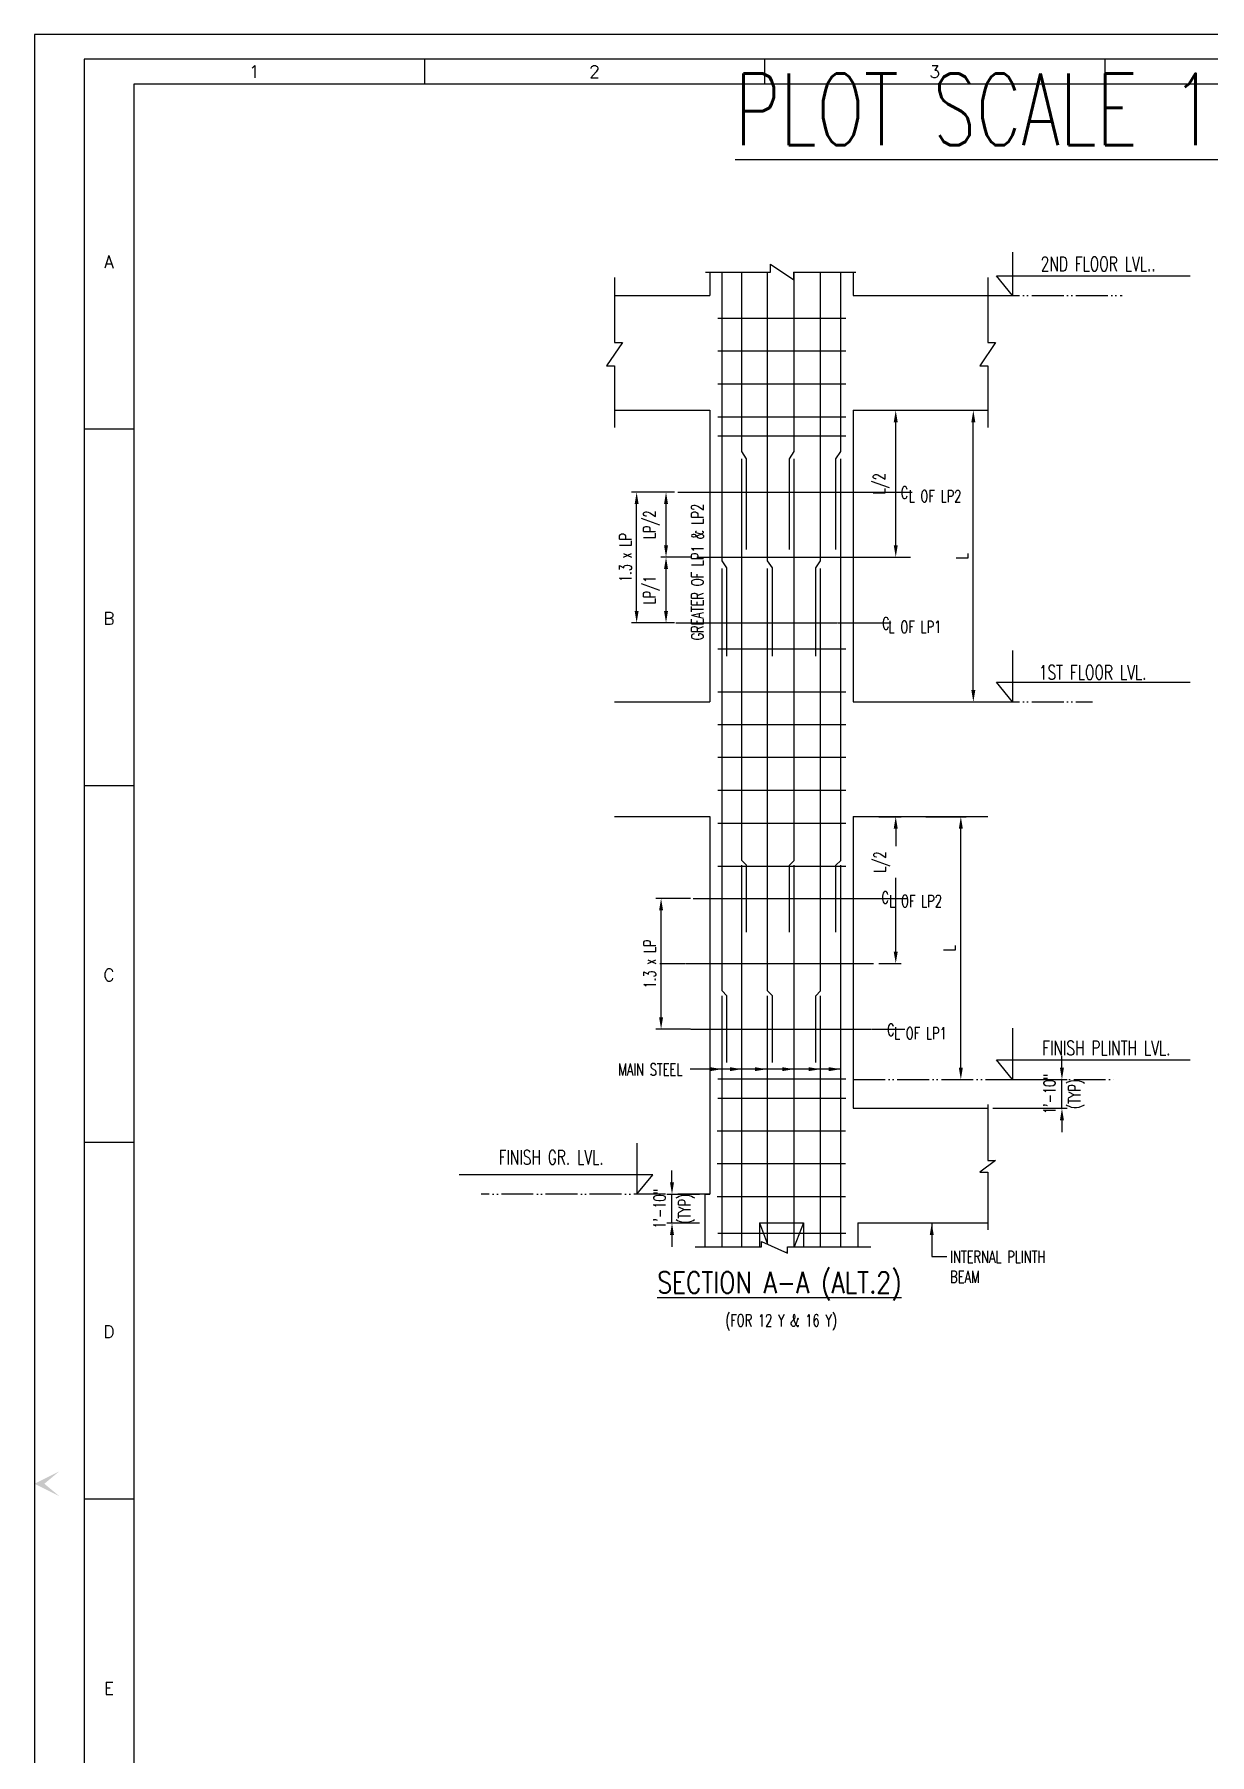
# Model space of a CAD drawing. Header units: inches. Extents: x 61991 to 161106, y 29687 to 64402.
# Drawn here: x 75201 to 76086, y 36951 to 38246 of the extents above; entities that cross this region are included whole.
import ezdxf
from ezdxf.enums import TextEntityAlignment as Align

# ---------------------------------------------------------------- set-up
doc = ezdxf.new("R2010")
doc.units = ezdxf.units.IN
doc.header["$MEASUREMENT"] = 0
doc.header["$PDMODE"] = 2
for name, pattern in [('ACAD_ISO05W100', [33, 24, -3, 0, -3, 0, -3]), ('CENTER', [2, 1.25, -0.25, 0.25, -0.25]), ('HIDDEN', [0.375, 0.25, -0.125])]:
    doc.linetypes.add(name, pattern=pattern)
for name, color, linetype in [('CENTER LINE', 8, 'CENTER'), ('dim', 5, 'Continuous'), ('LEVEL SECTION', 3, 'Continuous'), ('LINE CUT', 8, 'Continuous'), ('PNA', 8, 'Continuous'), ('R.C.C. BEAM INNER', 4, 'HIDDEN'), ('R.C.C. BEAM OUTTER', 4, 'Continuous'), ('R.C.C.COLUMN', 1, 'Continuous'), ('reinforcement', 6, 'Continuous'), ('REINFORCEMENT LINKS', 2, 'Continuous'), ('TEXT NORMAL', 4, 'Continuous'), ('title', 6, 'Continuous')]:
    doc.layers.add(name, color=color, linetype=linetype)
doc.styles.add('ROMANS', font='R.SHX', dxfattribs={"width": 0.7})
doc.dimstyles.new('DIM96', dxfattribs={"dimscale": 0, "dimtxt": 9, "dimasz": 9, "dimexe": 4, "dimexo": 4, "dimgap": 4, "dimtad": 1, "dimdec": 0, "dimzin": 1, "dimdsep": 46, "dimlunit": 4, "dimtxsty": 'ROMANS', "dimcen": 0, "dimclrd": 5, "dimclre": 5, "dimclrt": 4, "dimadec": 0, "dimazin": 0, "dimtfac": 1, "dimtdec": 0, "dimtix": 1, "dimtmove": 2, "dimatfit": 3, "dimfxl": 0, "dimfrac": 1, "dimtzin": 0, "dimlwd": -1, "dimlwe": -1, "dimarcsym": 0})

# ---------------------------------------------------------------- blocks, each defined once
blk = doc.blocks.new('*D317')
at = {"layer": 'Defpoints', "color": 0}
for p in [(75673, 37595.2), (75699.1, 37595.2), (75699.1, 37496.8)]:
    blk.add_point(p, dxfattribs=at)
at = {"layer": 'dim', "color": 5}
for p, q in [((75695.1, 37595.2), (75669, 37595.2)), ((75673, 37505.8), (75673, 37586.2)), ((75695.1, 37496.8), (75669, 37496.8))]:
    blk.add_line(p, q, dxfattribs=at)
for points in [[(75671.5, 37586.2), (75674.5, 37586.2), (75673, 37595.2)], [(75671.5, 37505.8), (75674.5, 37505.8), (75673, 37496.8)]]:
    blk.add_solid(points, dxfattribs=at)
at = {"layer": 'dim', "color": 4, "insert": (75664.5, 37546), "char_height": 9, "attachment_point": 5, "rotation": 90, "style": 'ROMANS'}
blk.add_mtext('1.3 x LP', dxfattribs=at)
blk = doc.blocks.new('*D318')
at = {"layer": 'Defpoints', "color": 0}
for p in [(75654.6, 37901.2), (75687.2, 37901.2), (75687.2, 37802.8)]:
    blk.add_point(p, dxfattribs=at)
at = {"layer": 'dim', "color": 5}
for p, q in [((75683.2, 37901.2), (75650.6, 37901.2)), ((75654.6, 37811.8), (75654.6, 37892.2)), ((75683.2, 37802.8), (75650.6, 37802.8))]:
    blk.add_line(p, q, dxfattribs=at)
for points in [[(75653.1, 37892.2), (75656.1, 37892.2), (75654.6, 37901.2)], [(75653.1, 37811.8), (75656.1, 37811.8), (75654.6, 37802.8)]]:
    blk.add_solid(points, dxfattribs=at)
at = {"layer": 'dim', "color": 4, "insert": (75646.1, 37852), "char_height": 9, "attachment_point": 5, "rotation": 90, "style": 'ROMANS'}
blk.add_mtext('1.3 x LP', dxfattribs=at)
blk = doc.blocks.new('*D319')
at = {"layer": 'Defpoints', "color": 0}
for p in [(75898.6, 37962.8), (75908, 37962.8), (75898.6, 37743.2)]:
    blk.add_point(p, dxfattribs=at)
at = {"layer": 'dim', "color": 5}
for p, q in [((75902.6, 37962.8), (75912, 37962.8)), ((75908, 37752.2), (75908, 37953.8)), ((75902.6, 37743.2), (75912, 37743.2))]:
    blk.add_line(p, q, dxfattribs=at)
for points in [[(75906.5, 37953.8), (75909.5, 37953.8), (75908, 37962.8)], [(75906.5, 37752.2), (75909.5, 37752.2), (75908, 37743.2)]]:
    blk.add_solid(points, dxfattribs=at)
at = {"layer": 'dim', "color": 4, "insert": (75899.5, 37853), "char_height": 9, "attachment_point": 5, "rotation": 90, "style": 'ROMANS'}
blk.add_mtext('L', dxfattribs=at)
blk = doc.blocks.new('*D320')
at = {"layer": 'Defpoints', "color": 0}
for p in [(75832.9, 37962.8), (75849.6, 37962.8), (75832.9, 37852.2)]:
    blk.add_point(p, dxfattribs=at)
at = {"layer": 'dim', "color": 5}
for p, q in [((75836.9, 37962.8), (75853.6, 37962.8)), ((75849.6, 37861.2), (75849.6, 37953.8)), ((75836.9, 37852.2), (75853.6, 37852.2))]:
    blk.add_line(p, q, dxfattribs=at)
for points in [[(75848.1, 37953.8), (75851.1, 37953.8), (75849.6, 37962.8)], [(75848.1, 37861.2), (75851.1, 37861.2), (75849.6, 37852.2)]]:
    blk.add_solid(points, dxfattribs=at)
at = {"layer": 'dim', "color": 4, "insert": (75838.7, 37907.5), "char_height": 9, "attachment_point": 5, "rotation": 90, "style": 'ROMANS'}
blk.add_mtext('L/2', dxfattribs=at)
blk = doc.blocks.new('*D321')
at = {"layer": 'Defpoints', "color": 0}
for p in [(75832.9, 37656.8), (75849.6, 37656.8), (75832.9, 37546.2)]:
    blk.add_point(p, dxfattribs=at)
at = {"layer": 'dim', "color": 5}
for p, q in [((75836.9, 37656.8), (75853.6, 37656.8)), ((75849.6, 37647.8), (75849.6, 37634.6)), ((75849.6, 37555.2), (75849.6, 37610.7)), ((75836.9, 37546.2), (75853.6, 37546.2))]:
    blk.add_line(p, q, dxfattribs=at)
for points in [[(75848.1, 37647.8), (75851.1, 37647.8), (75849.6, 37656.8)], [(75848.1, 37555.2), (75851.1, 37555.2), (75849.6, 37546.2)]]:
    blk.add_solid(points, dxfattribs=at)
at = {"layer": 'dim', "color": 4, "insert": (75839.1, 37622.7), "char_height": 9, "attachment_point": 5, "rotation": 90, "style": 'ROMANS'}
blk.add_mtext('L/2', dxfattribs=at)
blk = doc.blocks.new('*D322')
at = {"layer": 'Defpoints', "color": 0}
for p in [(75868.2, 37656.8), (75898.6, 37656.8), (75898.6, 37458.8)]:
    blk.add_point(p, dxfattribs=at)
at = {"layer": 'dim', "color": 5}
for p, q in [((75872.2, 37656.8), (75902.6, 37656.8)), ((75898.6, 37467.8), (75898.6, 37647.8))]:
    blk.add_line(p, q, dxfattribs=at)
for points in [[(75897.1, 37647.8), (75900.1, 37647.8), (75898.6, 37656.8)], [(75897.1, 37467.8), (75900.1, 37467.8), (75898.6, 37458.8)]]:
    blk.add_solid(points, dxfattribs=at)
at = {"layer": 'dim', "color": 4, "insert": (75890.1, 37557.8), "char_height": 9, "attachment_point": 5, "rotation": 90, "style": 'ROMANS'}
blk.add_mtext('L', dxfattribs=at)
blk = doc.blocks.new('*D323')
at = {"layer": 'Defpoints', "color": 0}
for p in [(75676.7, 37852.2), (75699.9, 37852.2), (75685.1, 37802.8)]:
    blk.add_point(p, dxfattribs=at)
at = {"layer": 'dim', "color": 5}
for p, q in [((75695.9, 37852.2), (75672.7, 37852.2)), ((75676.7, 37811.8), (75676.7, 37843.2)), ((75681.1, 37802.8), (75672.7, 37802.8))]:
    blk.add_line(p, q, dxfattribs=at)
for points in [[(75675.2, 37843.2), (75678.2, 37843.2), (75676.7, 37852.2)], [(75675.2, 37811.8), (75678.2, 37811.8), (75676.7, 37802.8)]]:
    blk.add_solid(points, dxfattribs=at)
at = {"layer": 'dim', "color": 4, "insert": (75665.8, 37827.5), "char_height": 9, "attachment_point": 5, "rotation": 90, "style": 'ROMANS'}
blk.add_mtext('LP/1', dxfattribs=at)
blk = doc.blocks.new('*D324')
at = {"layer": 'Defpoints', "color": 0}
for p in [(75676.7, 37901.2), (75676.7, 37901.2), (75699.9, 37852.2)]:
    blk.add_point(p, dxfattribs=at)
at = {"layer": 'dim', "color": 5}
for p, q in [((75676.7, 37861.2), (75676.7, 37892.2)), ((75695.9, 37852.2), (75672.7, 37852.2))]:
    blk.add_line(p, q, dxfattribs=at)
for points in [[(75675.2, 37892.2), (75678.2, 37892.2), (75676.7, 37901.2)], [(75675.2, 37861.2), (75678.2, 37861.2), (75676.7, 37852.2)]]:
    blk.add_solid(points, dxfattribs=at)
at = {"layer": 'dim', "color": 4, "insert": (75665.8, 37876.7), "char_height": 9, "attachment_point": 5, "rotation": 90, "style": 'ROMANS'}
blk.add_mtext('LP/2', dxfattribs=at)
blk = doc.blocks.new('*D325')
at = {"layer": 'Defpoints', "color": 0}
for p in [(75918.8, 37458.8), (75974.7, 37458.8), (75918.8, 37437.2)]:
    blk.add_point(p, dxfattribs=at)
at = {"layer": 'dim', "color": 5}
for p, q in [((75974.7, 37467.8), (75974.7, 37476.8)), ((75922.8, 37458.8), (75978.7, 37458.8)), ((75974.7, 37437.2), (75974.7, 37458.8)), ((75922.8, 37437.2), (75978.7, 37437.2)), ((75974.7, 37428.2), (75974.7, 37419.2))]:
    blk.add_line(p, q, dxfattribs=at)
for points in [[(75973.2, 37467.8), (75976.2, 37467.8), (75974.7, 37458.8)], [(75973.2, 37428.2), (75976.2, 37428.2), (75974.7, 37437.2)]]:
    blk.add_solid(points, dxfattribs=at)
at = {"layer": 'dim', "color": 4, "char_height": 9, "attachment_point": 5, "rotation": 90, "style": 'ROMANS'}
for s, insert in [('1\'-10"', (75965.4, 37448)), ('(TYP)', (75985.6, 37448))]:
    blk.add_mtext(s, dxfattribs=dict(at, insert=insert))
blk = doc.blocks.new('*D326')
at = {"layer": 'Defpoints', "color": 0}
for p in [(75681.2, 37372.4), (75706, 37372.4), (75706, 37350.8)]:
    blk.add_point(p, dxfattribs=at)
at = {"layer": 'dim', "color": 5}
for p, q in [((75681.2, 37381.4), (75681.2, 37390.4)), ((75702, 37372.4), (75677.2, 37372.4)), ((75681.2, 37350.8), (75681.2, 37372.4)), ((75702, 37350.8), (75677.2, 37350.8)), ((75681.2, 37341.8), (75681.2, 37332.8))]:
    blk.add_line(p, q, dxfattribs=at)
for points in [[(75679.7, 37381.4), (75682.7, 37381.4), (75681.2, 37372.4)], [(75679.7, 37341.8), (75682.7, 37341.8), (75681.2, 37350.8)]]:
    blk.add_solid(points, dxfattribs=at)
at = {"layer": 'dim', "color": 4, "char_height": 9, "attachment_point": 5, "rotation": 90, "style": 'ROMANS'}
for s, insert in [('1\'-10"', (75671.9, 37361.6)), ('(TYP)', (75692.1, 37361.6))]:
    blk.add_mtext(s, dxfattribs=dict(at, insert=insert))
blk = doc.blocks.new('FOLDER')
at = {"layer": 'PNA'}
for points in [[(-1250, 2500), (0, 0), (0, 1000)], [(1250, 2500), (0, 0), (0, 1000)]]:
    blk.add_solid(points, dxfattribs=at)
blk = doc.blocks.new('A1')
at = {"flags": 128}
blk.add_lwpolyline([(0, 0), (82779, 0), (82779, 58231), (0, 58231)], close=True, dxfattribs=at)
at = {"layer": 'PNA'}
for p, q in [((7718, 57739), (7718, 57247)), ((14453, 57739), (14453, 57247)), ((21187, 57739), (21187, 57247)), ((984, 50420), (1969, 50420)), ((984, 43358), (1969, 43358)), ((984, 36296), (1969, 36296)), ((984, 29233), (1969, 29233))]:
    blk.add_line(p, q, dxfattribs=at)
at = {"layer": 'PNA', "color": 1}
for points in [[(984, 492), (82287, 492), (82287, 57739), (984, 57739)], [(1969, 984), (81794, 984), (81794, 57247), (1969, 57247)]]:
    blk.add_lwpolyline(points, close=True, dxfattribs=at)
at = {"layer": 'PNA', "xscale": 0.196857838483993, "yscale": 0.196857838483993, "zscale": 0.196857838467534, "rotation": 270}
blk.add_blockref('FOLDER', (0, 29529), dxfattribs=at)
at = {"layer": 'PNA', "style": 'ROMANS'}
for s, p in [('1', (4352, 57493)), ('2', (11086, 57493)), ('3', (17821, 57493)), ('A', (1476, 53728)), ('B', (1476, 46666)), ('C', (1476, 39604)), ('D', (1476, 32541)), ('E', (1476, 25479))]:
    blk.add_text(s, height=246, dxfattribs=at).set_placement(p, align=Align.MIDDLE)

msp = doc.modelspace()

# ---------------------------------------------------------------- linework, layer by layer
at = {"layer": 'CENTER LINE'}
for p, q in [((75685.68748, 37901.24289), (75862.01602, 37901.24289)), ((75699.90748, 37852.227), (75860.82748, 37852.227)), ((75684.14574, 37802.76857), (75846.21774, 37802.76857)), ((75697.02748, 37595.24289), (75857.94748, 37595.24289)), ((75671.99172, 37546.227), (75832.91171, 37546.227)), ((75695.48574, 37496.76857), (75856.40574, 37496.76857))]:
    msp.add_line(p, q, dxfattribs=at)
at = {"layer": 'LEVEL SECTION', "color": 8, "linetype": 'ACAD_ISO05W100'}
for p, q in [((75918.80048, 38049.228), (76020.06281, 38049.228)), ((75918.80048, 37743.228), (75997.81493, 37743.228)), ((75817.59774, 37458.828), (76015.97407, 37458.828)), ((75709.59774, 37372.428), (75537.46245, 37372.428))]:
    msp.add_line(p, q, dxfattribs=at)
at = {"layer": 'LEVEL SECTION'}
for points in [[(75937.56196, 38081.93182), (75937.56196, 38049.228), (75925.53489, 38063.99166), (76071.1492, 38063.99166)], [(75937.56196, 37781.84687), (75937.56196, 37743.228), (75925.53489, 37757.99166), (76071.1492, 37757.99166)], [(75937.56196, 37497.44687), (75937.56196, 37458.828), (75925.53489, 37473.59166), (76071.1492, 37473.59166)], [(75654.71761, 37411.04687), (75654.71761, 37372.428), (75666.74468, 37387.19166), (75521.13037, 37387.19166)]]:
    msp.add_lwpolyline(points, dxfattribs=at)
at = {"layer": 'LINE CUT'}
for p, q in [((75747.03774, 37350.828), (75753.13812, 37334.91396)), ((75780.15774, 37350.828), (75773.27697, 37332.87816))]:
    msp.add_line(p, q, dxfattribs=at)
for points in [[(75706.456, 38066.93676), (75755.34267, 38066.93676), (75755.34267, 38072.92587), (75772.86808, 38060.94764), (75772.86808, 38066.93676), (75819.44876, 38066.93676)], [(75638.01581, 38062.79872), (75638.01581, 38013.91205), (75644.00492, 38013.91205), (75632.0267, 37996.38665), (75638.01581, 37996.38665), (75638.01581, 37949.80596)], [(75918.80048, 38062.79872), (75918.80048, 38013.91205), (75924.78959, 38013.91205), (75912.81137, 37996.38665), (75918.80048, 37996.38665), (75918.80048, 37949.80596)], [(75918.80048, 37440.09912), (75918.80048, 37397.9628), (75924.78959, 37397.9628), (75912.81137, 37389.11011), (75918.80048, 37389.11011), (75918.80048, 37345.67706)], [(75698.61774, 37332.95016), (75748.63974, 37332.95016), (75748.63974, 37336.94616), (75768.04374, 37328.18016), (75768.04374, 37332.87816), (75830.73774, 37332.87816)]]:
    msp.add_lwpolyline(points, dxfattribs=at)
at = {"layer": 'R.C.C. BEAM INNER', "color": 8}
for p, q in [((75747.03774, 37350.828), (75780.15774, 37350.828)), ((75747.03774, 37350.828), (75747.03774, 37332.95016)), ((75780.15774, 37350.828), (75780.15774, 37332.87816))]:
    msp.add_line(p, q, dxfattribs=at)
at = {"layer": 'R.C.C. BEAM OUTTER', "color": 4}
for p, q in [((75638.01581, 38049.228), (75709.59774, 38049.228)), ((75817.59774, 38049.228), (75918.80048, 38049.228)), ((75638.01581, 37962.828), (75709.59774, 37962.828)), ((75817.59774, 37962.828), (75918.80048, 37962.828)), ((75638.01581, 37743.228), (75709.59774, 37743.228)), ((75817.59774, 37743.228), (75918.80048, 37743.228)), ((75638.01581, 37656.828), (75709.59774, 37656.828)), ((75817.59774, 37656.828), (75918.80048, 37656.828)), ((75817.59774, 37437.228), (75918.80048, 37437.228)), ((75821.19774, 37350.828), (75918.80048, 37350.828))]:
    msp.add_line(p, q, dxfattribs=at)
at = {"layer": 'R.C.C.COLUMN', "color": 4}
for p, q in [((75709.59774, 38067.19747), (75709.59774, 38049.228)), ((75817.59774, 38067.19747), (75817.59774, 38049.228)), ((75709.59774, 37962.828), (75709.59774, 37743.228)), ((75817.59774, 37962.828), (75817.59774, 37743.228)), ((75709.59774, 37656.828), (75709.59774, 37372.428)), ((75817.59774, 37656.828), (75817.59774, 37437.228)), ((75705.99774, 37372.428), (75705.99774, 37332.95016)), ((75705.99774, 37372.428), (75709.59774, 37372.428)), ((75821.19774, 37350.828), (75821.19774, 37332.87816))]:
    msp.add_line(p, q, dxfattribs=at)
at = {"layer": 'reinforcement'}
for p, q in [((75733.78166, 37332.95016), (75733.78166, 37620.31393)), ((75773.13844, 37332.87816), (75773.13844, 37620.31393)), ((75808.23774, 37332.87816), (75808.23774, 37620.31393)), ((75718.95774, 37332.95016), (75718.95774, 37521.96857)), ((75753.1647, 37334.90195), (75753.1647, 37521.96857)), ((75793.03246, 37332.87816), (75793.03246, 37521.96857)), ((75773.13844, 37332.87816), (75773.13844, 37347.25781)), ((75766.77319, 37328.75415), (75768.04374, 37328.75415))]:
    msp.add_line(p, q, dxfattribs=at)
for points in [[(75722.55774, 37777.56857), (75722.55774, 37844.16857), (75718.95774, 37849.56857), (75718.95774, 38067.19747)], [(75737.38166, 37857.91393), (75737.38166, 37926.31393), (75733.78166, 37931.71393), (75733.78166, 38067.19747)], [(75756.7647, 37777.56857), (75756.7647, 37844.16857), (75753.1647, 37849.56857), (75753.1647, 38067.19747)], [(75769.53844, 37857.91393), (75769.53844, 37926.31393), (75773.13844, 37931.71393), (75773.13844, 38067.19747)], [(75789.43246, 37777.56857), (75789.43246, 37844.16857), (75793.03246, 37849.56857), (75793.03246, 38067.19747)], [(75804.63774, 37857.91393), (75804.63774, 37926.31393), (75808.23774, 37931.71393), (75808.23774, 38067.19747)], [(75737.38166, 37569.91393), (75737.38166, 37620.31393), (75733.78166, 37623.91393), (75733.78166, 37926.31393)], [(75769.53844, 37569.91393), (75769.53844, 37620.31393), (75773.13844, 37623.91393), (75773.13844, 37926.31393)], [(75804.63774, 37569.91393), (75804.63774, 37620.31393), (75808.23774, 37623.91393), (75808.23774, 37926.31393)], [(75722.55774, 37471.56857), (75722.55774, 37521.96857), (75718.95774, 37525.56857), (75718.95774, 37843.76593)], [(75756.7647, 37471.56857), (75756.7647, 37521.96857), (75753.1647, 37525.56857), (75753.1647, 37843.76593)], [(75789.43246, 37471.56857), (75789.43246, 37521.96857), (75793.03246, 37525.56857), (75793.03246, 37843.76593)]]:
    msp.add_lwpolyline(points, dxfattribs=at)
at = {"layer": 'REINFORCEMENT LINKS'}
for p, q in [((75715.61919, 38032.20585), (75812.11884, 38032.20585)), ((75715.61919, 38007.50985), (75812.11884, 38007.50985)), ((75715.61919, 37982.81385), (75812.11884, 37982.81385)), ((75715.61919, 37958.02617), (75812.11884, 37958.02617)), ((75715.61919, 37943.62617), (75812.11884, 37943.62617)), ((75715.61919, 37783.30185), (75812.11884, 37783.30185)), ((75715.61919, 37750.90185), (75812.11884, 37750.90185)), ((75715.61919, 37726.20585), (75812.11884, 37726.20585)), ((75715.61919, 37701.50985), (75812.11884, 37701.50985)), ((75715.61919, 37676.81385), (75812.11884, 37676.81385)), ((75715.61919, 37652.02617), (75812.11884, 37652.02617)), ((75715.61919, 37619.62617), (75812.11884, 37619.62617)), ((75715.61919, 37459.30185), (75812.11884, 37459.30185)), ((75715.61919, 37444.90185), (75812.11884, 37444.90185)), ((75715.31302, 37420.20585), (75811.81267, 37420.20585)), ((75715.31302, 37395.50985), (75811.81267, 37395.50985)), ((75715.31302, 37370.81385), (75811.81267, 37370.81385)), ((75715.61919, 37343.15415), (75812.11884, 37343.15415))]:
    msp.add_line(p, q, dxfattribs=at)

# ---------------------------------------------------------------- block references
at = {"xscale": 0.03802499999983411, "yscale": 0.03802500000028886, "zscale": 0.03802500000028886}
msp.add_blockref('A1', (75201.32151, 36031.64693), dxfattribs=at)

# ---------------------------------------------------------------- texts
at = {"layer": 'LEVEL SECTION', "char_height": 10.8, "attachment_point": 5, "style": 'ROMANS'}
for s, insert in [('2ND FLOOR LVL..', (76001.98741, 38073.10625)), ('1ST FLOOR LVL.', (75997.87313, 37765.49336)), ('FINISH PLINTH LVL.', (76008.15884, 37482.70625)), ('FINISH GR. LVL.', (75590.26924, 37400.3518))]:
    msp.add_mtext(s, dxfattribs=dict(at, insert=insert))
at = {"layer": 'TEXT NORMAL', "char_height": 9, "style": 'ROMANS'}
for s, insert, width, attachment_point in [('C', (75856.13046, 37905.33078), 5.1428571, 2), ('L OF LP2', (75879.1707, 37902.66678), 51.4285714, 2), ('C', (75842.07356, 37806.85646), 5.1428571, 2), ('L OF LP1', (75864.04984, 37804.19246), 49.3714286, 2), ('C', (75841.61141, 37600.4257), 5.1428571, 2), ('L OF LP2', (75864.53274, 37597.7617), 51.4285714, 2), ('C', (75845.83225, 37500.85646), 5.1428571, 2), ('L OF LP1', (75868.13584, 37498.19246), 49.3714286, 2), ('MAIN STEEL', (75664.85081, 37470.97579), 61.3714286, 2), ('INTERNAL PLINTH BEAM', (75890.59393, 37329.85346), 82.8117584, 1), ('(FOR 12 Y & 16 Y)', (75763.32329, 37281.98452), 581.4, 2)]:
    msp.add_mtext(s, dxfattribs=dict(at, insert=insert, width=width, attachment_point=attachment_point))
at = {"layer": 'TEXT NORMAL', "insert": (75695.81078, 37789.58039), "char_height": 9, "width": 175.5923937, "attachment_point": 1, "rotation": 90, "style": 'ROMANS'}
msp.add_mtext('GREATER OF LP1 & LP2', dxfattribs=at)
at = {"layer": 'title', "color": 2, "style": 'ROMANS', "width": 0.7}
msp.add_text('%%UPLOT SCALE 1:96 A1 SIZE', height=54, dxfattribs=at).set_placement((75728.62926, 38162.40891))
at = {"layer": 'title', "style": 'ROMANS', "width": 0.8}
msp.add_text('%%USECTION A-A (ALT.2)', height=16.2, dxfattribs=at).set_placement((75761.99205, 37306.07187), align=Align.MIDDLE_CENTER)

# ---------------------------------------------------------------- dimensions: what is measured, and where the dimension line sits
at = {"layer": 'dim'}
for base, p1, p2, text, picture, middle in [((75849.57163, 37962.828), (75832.91171, 37852.227), (75832.91171, 37962.828), 'L/2', '*D320', (75838.71449, 37907.5275)), ((75908.01763, 37962.828), (75898.58563, 37743.228), (75898.58563, 37962.828), 'L', '*D319', (75899.51763, 37853.028)), ((75654.57174, 37901.24289), (75687.22374, 37802.76857), (75687.22374, 37901.24289), '1.3 x LP', '*D318', (75646.07174, 37852.00573)), ((75676.69963, 37901.24289), (75699.90748, 37852.227), (75676.69963, 37901.24289), 'LP/2', '*D324', (75665.84249, 37876.73494)), ((75676.69963, 37852.227), (75685.06374, 37802.76857), (75699.90748, 37852.227), 'LP/1', '*D323', (75665.84249, 37827.49778)), ((75898.58563, 37656.828), (75898.58563, 37458.828), (75868.19911, 37656.828), 'L', '*D322', (75890.08563, 37557.828)), ((75673.02174, 37595.24289), (75699.08574, 37496.76857), (75699.08574, 37595.24289), '1.3 x LP', '*D317', (75664.52174, 37546.00573)), ((75974.71974, 37458.828), (75918.80048, 37437.228), (75918.80048, 37458.828), '<>\\X(TYP)', '*D325', (75974.71974, 37448.028)), ((75681.21793, 37372.428), (75705.99774, 37350.828), (75705.99774, 37372.428), '<>\\X(TYP)', '*D326', (75681.21793, 37361.628))]:
    dim = msp.add_linear_dim(base=base, p1=p1, p2=p2, angle=90, text=text, dimstyle='DIM96', override={"dimscale": 1}, dxfattribs=at)
    dim.commit()
    dim.dimension.update_dxf_attribs({"geometry": picture, "text_midpoint": middle})
dim = msp.add_linear_dim(base=(75849.57163, 37656.828), p1=(75832.91171, 37546.227), p2=(75832.91171, 37656.828), angle=90, text='L/2', dimstyle='DIM96', override={"dimscale": 1}, dxfattribs=at)
dim.commit()
dim.dimension.update_dxf_attribs({"geometry": '*D321', "text_midpoint": (75839.11449, 37622.65127), "dimtype": 160})

# ---------------------------------------------------------------- leaders
at = {"layer": 'TEXT NORMAL'}
for points in [[(75733.78166, 37466.66451), (75694.97836, 37466.66451)], [(75808.23774, 37466.66451), (75697.00474, 37466.66451)], [(75793.03246, 37466.66451), (75697.00474, 37466.66451)], [(75773.13844, 37466.66451), (75697.00474, 37466.66451)], [(75752.62124, 37466.66451), (75697.00474, 37466.66451)], [(75718.95774, 37466.66451), (75697.00474, 37466.66451)], [(75876.7186, 37350.828), (75876.7186, 37325.50499), (75888.0587, 37325.50499)]]:
    msp.add_leader(points, dimstyle='DIM96', override={"dimscale": 1}, dxfattribs=at)

doc.saveas('drawing.dxf')
